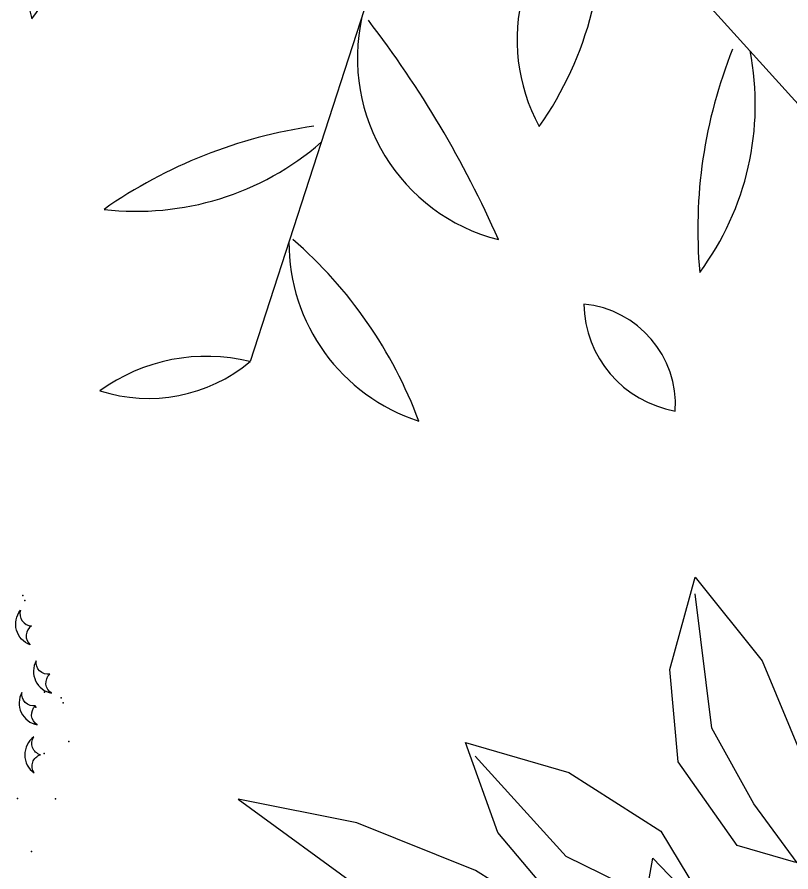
# Model space of a CAD drawing. Header units: millimetres. Extents: x 209.8 to 281.8, y 45 to 110.
# Drawn here: x 251.6831 to 252.1052, y 90.0465 to 90.513 of the extents above; entities that cross this region are included whole.
import ezdxf

# ---------------------------------------------------------------- set-up
doc = ezdxf.new("R2010")
doc.units = ezdxf.units.MM
doc.header["$LTSCALE"] = 0.65
doc.linetypes.add('DASHED', pattern=[0.75, 0.5, -0.25])
for name, color, linetype in [('ARBOLES', 95, 'Continuous'), ('cajones', 235, 'Continuous'), ('murodelgado', 1, 'Continuous'), ('murosgrueso', 5, 'Continuous'), ('plazaacceso', 251, 'Continuous'), ('vidrios', 4, 'Continuous')]:
    doc.layers.add(name, color=color, linetype=linetype)

# ---------------------------------------------------------------- blocks, each defined once
blk = doc.blocks.new('arb-pl54')
for q in [(-0.15464, -0.45584), (0.32146, -0.35442)]:
    blk.add_line((-0.00443, 0.00718), q)
for centre, radius, start, end in [((-0.18205, -0.16943), 0.13629, 107.27018, 195.71881), ((-0.94143, 0.25322), 0.77834, 323.81129, 337.50029), ((0.17198, -0.22138), 0.13238, 122.47293, 208.61454), ((-0.15716, -0.13653), 0.25946, 325.15265, 5.93482), ((0.05971, -0.23495), 0.13629, 167.27018, 255.71881), ((-0.686, -0.68127), 0.77834, 23.81129, 37.50029), ((0.52401, -0.3596), 0.35297, 158.19701, 185.08663), ((0.0083, -0.26879), 0.20457, 323.35211, 10.99654), ((-0.05785, -0.63385), 0.35297, 98.19701, 125.08663), ((-0.23706, -0.14183), 0.20457, 263.35211, 310.99654), ((0.01019, -0.36921), 0.13654, 179.75003, 252.04971), ((-0.33602, -0.61214), 0.32446, 20.38785, 49.06321), ((0.08106, -0.48731), 0.07372, 356.54268, 84.47225), ((0.16844, -0.41266), 0.08029, 180.90767, 260.10727), ((-0.18643, -0.58354), 0.13159, 76.02384, 126.01087), ((-0.22855, -0.36718), 0.11543, 252.22333, 309.81138)]:
    blk.add_arc(centre, radius, start, end)
blk = doc.blocks.new('arb-pl61')
for points in [[(-0.26963, 0.34046, 0.500189), (-0.25698, 0.33466, -0.508573), (-0.28306, 0.33681, 0.500189)], [(-0.23196, 0.34046, -0.500189), (-0.24461, 0.33466, 0.508573), (-0.21854, 0.33681, -0.500189)], [(-0.2141, 0.32261, -0.500189), (-0.22675, 0.31681, 0.508573), (-0.20068, 0.31897, -0.500189)], [(-0.17944, 0.31346, -0.500189), (-0.19335, 0.31346, 0.508573), (-0.16875, 0.30456, -0.500189)]]:
    blk.add_lwpolyline(points, format="xyb", close=True)
for p in [(-0.29252, 0.3422), (-0.28855, 0.3422), (-0.21304, 0.3422), (-0.20907, 0.3422), (-0.18129, 0.33625), (-0.22098, 0.33228), (-0.21304, 0.32237), (-0.17931, 0.31642), (-0.14557, 0.31245), (-0.15549, 0.28667), (-0.1158, 0.2827)]:
    blk.add_point(p)
blk = doc.blocks.new('arb-pl49')
for p, q in [((-0.17007, 0.3538), (-0.15175, 0.42098)), ((-0.15175, 0.42098), (-0.10289, 0.35991)), ((-0.13953, 0.31105), (-0.15175, 0.40877)), ((-0.10289, 0.35991), (-0.07235, 0.28662)), ((-0.16396, 0.28662), (-0.17007, 0.3538)), ((-0.10899, 0.25608), (-0.13953, 0.31105)), ((-0.31867, 0.30068), (-0.24362, 0.27867)), ((-0.29515, 0.23513), (-0.31867, 0.30068)), ((-0.24561, 0.21763), (-0.31166, 0.29067)), ((-0.12121, 0.22554), (-0.16396, 0.28662)), ((-0.24362, 0.27867), (-0.17656, 0.23615)), ((-0.48409, 0.2593), (-0.38908, 0.1902)), ((-0.39772, 0.24203), (-0.48409, 0.2593)), ((-0.07744, 0.21308), (-0.10899, 0.25608)), ((-0.31135, 0.20748), (-0.39772, 0.24203)), ((-0.25161, 0.18361), (-0.29515, 0.23513)), ((-0.17656, 0.23615), (-0.13855, 0.17299)), ((-0.07846, 0.21333), (-0.12121, 0.22554)), ((-0.18907, 0.19012), (-0.24561, 0.21763)), ((-0.19477, 0.14795), (-0.18237, 0.21647)), ((-0.18237, 0.21647), (-0.12837, 0.15989)), ((-0.24225, 0.16429), (-0.31135, 0.20748))]:
    blk.add_line(p, q)

msp = doc.modelspace()

# ---------------------------------------------------------------- hatches: boundary and pattern name
at = {"layer": 'plazaacceso'}
h = msp.add_hatch(dxfattribs=at)
h.set_pattern_fill('AR-HBONE,_O', color=256, scale=0.003)
h.set_pattern_definition([(45, (0, 0), (4e-17, 0.4310523), [0.9144, -0.3048]), (135, (0.21553, 0.21553), (4e-17, 0.4310523), [0.9144, -0.3048])])
h.paths.add_polyline_path([(253.3557, 90.90934), (252.69329, 92.51801, 0.016413), (251.90502, 93.46156), (251.90502, 91.80926, -0.00637), (252.21189, 91.42556, -0.102766), (253.15502, 86.8853), (255.01269, 86.8853), (254.30759, 88.59765)])
h.paths.add_polyline_path([(251.90502, 93.46156, 0.010968), (251.34443, 94.06244), (249.72588, 94.06244, -0.040708), (251.90502, 91.80926)])
h.paths.add_polyline_path([(248.93216, 96.1481), (248.93216, 94.72281, -0.013389), (249.72588, 94.06244), (251.34443, 94.06244, 0.042635)])
h.paths.add_polyline_path([(252.11107, 89.09517), (253.2716, 89.32112), (253.34423, 88.94808), (252.1837, 88.72213)], flags=25)

# ---------------------------------------------------------------- linework, layer by layer
at = {"layer": 'cajones'}
msp.add_arc((241.75502, 86.8853), 11.4, 319.257537, 23.469947, dxfattribs=at)
at = {"layer": 'murodelgado'}
msp.add_arc((241.75502, 86.8853), 10, 323.639108, 76.146582, dxfattribs=at)
at = {"layer": 'murosgrueso', "linetype": 'DASHED', "ltscale": 1.5}
msp.add_arc((241.75502, 86.8853), 10.35, 323.639108, 69.678728, dxfattribs=at)
at = {"layer": 'vidrios'}
msp.add_arc((241.75502, 86.8853), 9.955, 323.66281, 45, dxfattribs=at)

# ---------------------------------------------------------------- block references
at = {"layer": 'ARBOLES', "xscale": 0.75, "yscale": 0.75, "zscale": 0.75}
for name, p in [('arb-pl54', (251.92612, 90.66683)), ('arb-pl49', (252.16672, 89.89164))]:
    msp.add_blockref(name, p, dxfattribs=at)
at = {"layer": 'ARBOLES', "xscale": 0.75, "yscale": 0.75, "zscale": 0.75, "rotation": 290.5731994099432}
msp.add_blockref('arb-pl61', (251.52302, 89.90175), dxfattribs=at)

doc.saveas('drawing.dxf')
